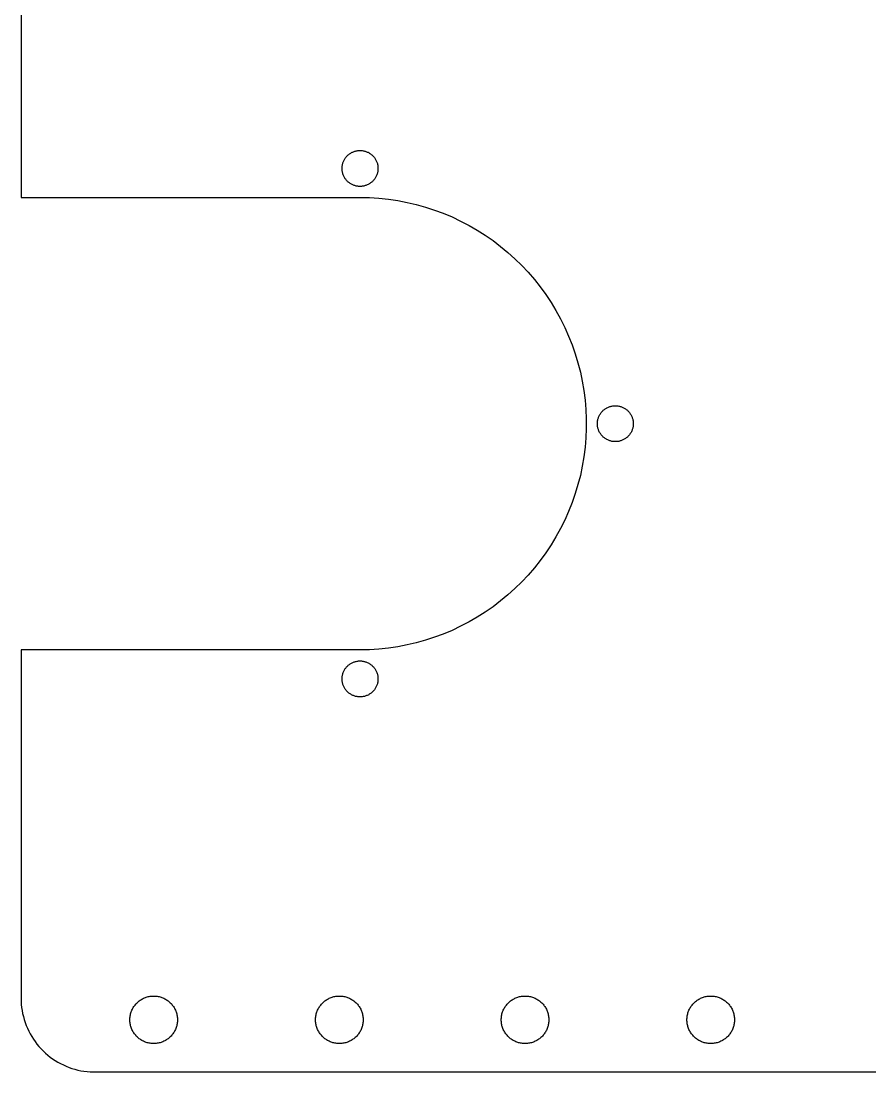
# Model space of a CAD drawing. Header units: metres. Extents: x 1 to 148, y -190 to 190.
# Drawn here: x 1.3 to 74.4, y -190.5 to -99.9 of the extents above; entities that cross this region are included whole.
import ezdxf

# ---------------------------------------------------------------- set-up
doc = ezdxf.new("R2010")
doc.units = ezdxf.units.M

msp = doc.modelspace()

# ---------------------------------------------------------------- linework, layer by layer
for p, q in [((1.26969, 115.12), (1.26969, -115.12)), ((29.4672, -111.446), (29.5172, -111.405)), ((29.5172, -111.405), (29.5687, -111.366)), ((29.5687, -111.366), (29.6222, -111.329)), ((29.6222, -111.329), (29.6769, -111.294)), ((29.6769, -111.294), (29.7331, -111.261)), ((29.7331, -111.261), (29.7908, -111.232)), ((29.7908, -111.232), (29.8493, -111.204)), ((29.8493, -111.204), (29.9094, -111.178)), ((29.9094, -111.178), (29.9703, -111.156)), ((29.9703, -111.156), (30.0319, -111.136)), ((30.0319, -111.136), (30.0943, -111.118)), ((30.0943, -111.118), (30.1575, -111.104)), ((30.1575, -111.104), (30.2214, -111.092)), ((30.2214, -111.092), (30.2857, -111.082)), ((30.2857, -111.082), (30.3501, -111.075)), ((30.3501, -111.075), (30.4148, -111.071)), ((30.4148, -111.071), (30.4799, -111.07)), ((30.4799, -111.07), (30.5446, -111.071)), ((30.5446, -111.071), (30.6094, -111.075)), ((30.6094, -111.075), (30.6741, -111.082)), ((30.6741, -111.082), (30.7384, -111.092)), ((30.7384, -111.092), (30.802, -111.104)), ((30.802, -111.104), (30.8652, -111.118)), ((30.8652, -111.118), (30.928, -111.136)), ((30.928, -111.136), (30.9896, -111.156)), ((30.9896, -111.156), (31.0504, -111.178)), ((31.0504, -111.178), (31.1101, -111.204)), ((31.1101, -111.204), (31.169, -111.232)), ((31.169, -111.232), (31.2264, -111.261)), ((31.2264, -111.261), (31.2826, -111.294)), ((31.2826, -111.294), (31.3376, -111.329)), ((31.3376, -111.329), (31.3907, -111.366)), ((31.3907, -111.366), (31.4427, -111.405)), ((31.4427, -111.405), (31.4927, -111.446)), ((28.9571, -112.33), (28.9707, -112.266)), ((28.9707, -112.266), (28.987, -112.203)), ((28.987, -112.203), (29.0056, -112.141)), ((29.0056, -112.141), (29.0269, -112.08)), ((29.0269, -112.08), (29.0509, -112.019)), ((29.0509, -112.019), (29.0773, -111.96)), ((29.0773, -111.96), (29.1064, -111.902)), ((29.1064, -111.902), (29.1374, -111.845)), ((29.1374, -111.845), (29.1711, -111.789)), ((29.1711, -111.789), (29.2071, -111.735)), ((29.2071, -111.735), (29.2451, -111.683)), ((29.2451, -111.683), (29.2854, -111.632)), ((29.2854, -111.632), (29.3281, -111.583)), ((29.3281, -111.583), (29.3722, -111.535)), ((29.3722, -111.535), (29.4187, -111.49)), ((29.4187, -111.49), (29.4672, -111.446)), ((31.4927, -111.446), (31.5407, -111.49)), ((31.5407, -111.49), (31.5872, -111.535)), ((31.5872, -111.535), (31.6318, -111.583)), ((31.6318, -111.583), (31.674, -111.632)), ((31.674, -111.632), (31.7143, -111.683)), ((31.7143, -111.683), (31.7527, -111.735)), ((31.7527, -111.735), (31.7884, -111.789)), ((31.7884, -111.789), (31.8221, -111.845)), ((31.8221, -111.845), (31.8535, -111.902)), ((31.8535, -111.902), (31.8822, -111.96)), ((31.8822, -111.96), (31.9085, -112.019)), ((31.9085, -112.019), (31.9325, -112.08)), ((31.9325, -112.08), (31.9539, -112.141)), ((31.9539, -112.141), (31.9729, -112.203)), ((31.9729, -112.203), (31.9887, -112.266)), ((31.9887, -112.266), (32.0023, -112.33)), ((28.93, -112.587), (28.9327, -112.523)), ((28.93, -112.652), (28.93, -112.587)), ((28.9327, -112.717), (28.93, -112.652)), ((28.9327, -112.523), (28.9382, -112.458)), ((28.9382, -112.782), (28.9327, -112.717)), ((28.9382, -112.458), (28.9463, -112.394)), ((28.9463, -112.846), (28.9382, -112.782)), ((28.9463, -112.394), (28.9571, -112.33)), ((28.9571, -112.91), (28.9463, -112.846)), ((28.9707, -112.974), (28.9571, -112.91)), ((28.987, -113.037), (28.9707, -112.974)), ((29.0056, -113.099), (28.987, -113.037)), ((29.0269, -113.16), (29.0056, -113.099)), ((29.0509, -113.221), (29.0269, -113.16)), ((29.0773, -113.28), (29.0509, -113.221)), ((31.9085, -113.221), (31.8822, -113.28)), ((31.9325, -113.16), (31.9085, -113.221)), ((31.9539, -113.099), (31.9325, -113.16)), ((31.9729, -113.037), (31.9539, -113.099)), ((31.9887, -112.974), (31.9729, -113.037)), ((32.0023, -112.91), (31.9887, -112.974)), ((32.0023, -112.33), (32.0132, -112.394)), ((32.0132, -112.846), (32.0023, -112.91)), ((32.0132, -112.394), (32.0213, -112.458)), ((32.0213, -112.782), (32.0132, -112.846)), ((32.0213, -112.458), (32.0267, -112.523)), ((32.0267, -112.717), (32.0213, -112.782)), ((32.0267, -112.523), (32.0294, -112.587)), ((32.0294, -112.652), (32.0267, -112.717)), ((32.0294, -112.587), (32.0294, -112.652)), ((29.1064, -113.338), (29.0773, -113.28)), ((29.1374, -113.395), (29.1064, -113.338)), ((29.1711, -113.45), (29.1374, -113.395)), ((29.2071, -113.504), (29.1711, -113.45)), ((29.2451, -113.557), (29.2071, -113.504)), ((29.2854, -113.608), (29.2451, -113.557)), ((29.3281, -113.657), (29.2854, -113.608)), ((29.3722, -113.704), (29.3281, -113.657)), ((29.4187, -113.75), (29.3722, -113.704)), ((29.4672, -113.793), (29.4187, -113.75)), ((29.5172, -113.835), (29.4672, -113.793)), ((29.5687, -113.874), (29.5172, -113.835)), ((29.6222, -113.911), (29.5687, -113.874)), ((29.6769, -113.946), (29.6222, -113.911)), ((29.7331, -113.978), (29.6769, -113.946)), ((29.7908, -114.008), (29.7331, -113.978)), ((29.8493, -114.036), (29.7908, -114.008)), ((29.9094, -114.061), (29.8493, -114.036)), ((29.9703, -114.084), (29.9094, -114.061)), ((30.0319, -114.104), (29.9703, -114.084)), ((30.0943, -114.121), (30.0319, -114.104)), ((30.1575, -114.136), (30.0943, -114.121)), ((30.8652, -114.121), (30.802, -114.136)), ((30.928, -114.104), (30.8652, -114.121)), ((30.9896, -114.084), (30.928, -114.104)), ((31.0504, -114.061), (30.9896, -114.084)), ((31.1101, -114.036), (31.0504, -114.061)), ((31.169, -114.008), (31.1101, -114.036)), ((31.2264, -113.978), (31.169, -114.008)), ((31.2826, -113.946), (31.2264, -113.978)), ((31.3376, -113.911), (31.2826, -113.946)), ((31.3907, -113.874), (31.3376, -113.911)), ((31.4427, -113.835), (31.3907, -113.874)), ((31.4927, -113.793), (31.4427, -113.835)), ((31.5407, -113.75), (31.4927, -113.793)), ((31.5872, -113.704), (31.5407, -113.75)), ((31.6318, -113.657), (31.5872, -113.704)), ((31.674, -113.608), (31.6318, -113.657)), ((31.7143, -113.557), (31.674, -113.608)), ((31.7527, -113.504), (31.7143, -113.557)), ((31.7884, -113.45), (31.7527, -113.504)), ((31.8221, -113.395), (31.7884, -113.45)), ((31.8535, -113.338), (31.8221, -113.395)), ((31.8822, -113.28), (31.8535, -113.338)), ((30.2214, -114.148), (30.1575, -114.136)), ((30.2857, -114.158), (30.2214, -114.148)), ((30.3501, -114.164), (30.2857, -114.158)), ((30.4148, -114.169), (30.3501, -114.164)), ((30.4799, -114.17), (30.4148, -114.169)), ((30.5446, -114.169), (30.4799, -114.17)), ((30.6094, -114.164), (30.5446, -114.169)), ((30.6741, -114.158), (30.6094, -114.164)), ((30.7384, -114.148), (30.6741, -114.158)), ((30.802, -114.136), (30.7384, -114.148)), ((1.26969, -115.12), (30.4799, -115.12)), ((30.4799, -115.12), (31.2965, -115.137)), ((31.2965, -115.137), (32.1116, -115.188)), ((32.1116, -115.188), (32.924, -115.274)), ((32.924, -115.274), (33.7317, -115.393)), ((33.7317, -115.393), (34.5339, -115.546)), ((34.5339, -115.546), (35.3292, -115.732)), ((35.3292, -115.732), (36.116, -115.952)), ((36.116, -115.952), (36.8927, -116.205)), ((36.8927, -116.205), (37.6582, -116.489)), ((37.6582, -116.489), (38.4112, -116.806)), ((38.4112, -116.806), (39.1503, -117.153)), ((39.1503, -117.153), (39.8739, -117.532)), ((39.8739, -117.532), (40.5812, -117.94)), ((40.5812, -117.94), (41.2711, -118.378)), ((41.2711, -118.378), (41.9416, -118.844)), ((41.9416, -118.844), (42.5924, -119.338)), ((42.5924, -119.338), (43.2214, -119.859)), ((43.2214, -119.859), (43.8283, -120.405)), ((43.8283, -120.405), (44.412, -120.976)), ((44.412, -120.976), (44.9713, -121.572)), ((44.9713, -121.572), (45.505, -122.19)), ((45.505, -122.19), (46.0123, -122.83)), ((46.0123, -122.83), (46.4921, -123.491)), ((46.4921, -123.491), (46.944, -124.171)), ((46.944, -124.171), (47.3673, -124.87)), ((47.3673, -124.87), (47.7607, -125.586)), ((47.7607, -125.586), (48.1238, -126.317)), ((48.1238, -126.317), (48.456, -127.063)), ((48.456, -127.063), (48.7567, -127.823)), ((48.7567, -127.823), (49.0253, -128.594)), ((49.0253, -128.594), (49.2613, -129.376)), ((49.2613, -129.376), (49.4644, -130.167)), ((49.4644, -130.167), (49.6346, -130.966)), ((49.6346, -130.966), (49.7706, -131.771)), ((49.7706, -131.771), (49.8729, -132.581)), ((49.8729, -132.581), (49.9411, -133.395)), ((51.9395, -133.167), (52.0007, -133.146)), ((52.0007, -133.146), (52.0631, -133.127)), ((52.0631, -133.127), (52.1259, -133.111)), ((52.1259, -133.111), (52.1895, -133.097)), ((52.1895, -133.097), (52.2534, -133.086)), ((52.2534, -133.086), (52.3177, -133.078)), ((52.3177, -133.078), (52.3825, -133.073)), ((52.3825, -133.073), (52.4472, -133.07)), ((52.4472, -133.07), (52.5123, -133.07)), ((52.5123, -133.07), (52.577, -133.073)), ((52.577, -133.073), (52.6417, -133.078)), ((52.6417, -133.078), (52.7061, -133.086)), ((52.7061, -133.086), (52.7704, -133.097)), ((52.7704, -133.097), (52.8336, -133.111)), ((52.8336, -133.111), (52.8968, -133.127)), ((52.8968, -133.127), (52.9588, -133.146)), ((52.9588, -133.146), (53.02, -133.167)), ((49.9411, -133.395), (49.9756, -134.212)), ((51.0159, -134.11), (51.0387, -134.049)), ((51.0387, -134.049), (51.0639, -133.989)), ((51.0639, -133.989), (51.0915, -133.931)), ((51.0915, -133.931), (51.1217, -133.873)), ((51.1217, -133.873), (51.1539, -133.817)), ((51.1539, -133.817), (51.1887, -133.762)), ((51.1887, -133.762), (51.2259, -133.709)), ((51.2259, -133.709), (51.2651, -133.657)), ((51.2651, -133.657), (51.3066, -133.607)), ((51.3066, -133.607), (51.35, -133.559)), ((51.35, -133.559), (51.3953, -133.512)), ((51.3953, -133.512), (51.4426, -133.468)), ((51.4426, -133.468), (51.4918, -133.426)), ((51.4918, -133.426), (51.5426, -133.385)), ((51.5426, -133.385), (51.5953, -133.347)), ((51.5953, -133.347), (51.6492, -133.311)), ((51.6492, -133.311), (51.705, -133.278)), ((51.705, -133.278), (51.7616, -133.246)), ((51.7616, -133.246), (51.8197, -133.217)), ((51.8197, -133.217), (51.879, -133.191)), ((51.879, -133.191), (51.9395, -133.167)), ((53.02, -133.167), (53.0805, -133.191)), ((53.0805, -133.191), (53.1398, -133.217)), ((53.1398, -133.217), (53.1979, -133.246)), ((53.1979, -133.246), (53.2549, -133.278)), ((53.2549, -133.278), (53.3103, -133.311)), ((53.3103, -133.311), (53.3646, -133.347)), ((53.3646, -133.347), (53.4169, -133.385)), ((53.4169, -133.385), (53.4677, -133.426)), ((53.4677, -133.426), (53.5169, -133.468)), ((53.5169, -133.468), (53.5642, -133.512)), ((53.5642, -133.512), (53.6095, -133.559)), ((53.6095, -133.559), (53.6533, -133.607)), ((53.6533, -133.607), (53.6944, -133.657)), ((53.6944, -133.657), (53.7339, -133.709)), ((53.7339, -133.709), (53.7707, -133.762)), ((53.7707, -133.762), (53.8056, -133.817)), ((53.8056, -133.817), (53.8382, -133.873)), ((53.8382, -133.873), (53.868, -133.931)), ((53.868, -133.931), (53.8959, -133.989)), ((53.8959, -133.989), (53.9211, -134.049)), ((53.9211, -134.049), (53.9436, -134.11)), ((49.9756, -134.212), (49.9756, -135.028)), ((50.9298, -134.62), (50.931, -134.555)), ((50.931, -134.685), (50.9298, -134.62)), ((50.931, -134.555), (50.9353, -134.49)), ((50.9353, -134.75), (50.931, -134.685)), ((50.9353, -134.49), (50.9419, -134.426)), ((50.9419, -134.814), (50.9353, -134.75)), ((50.9419, -134.426), (50.9515, -134.361)), ((50.9515, -134.878), (50.9419, -134.814)), ((50.9515, -134.361), (50.9636, -134.298)), ((50.9636, -134.942), (50.9515, -134.878)), ((50.9636, -134.298), (50.9787, -134.234)), ((50.9787, -135.005), (50.9636, -134.942)), ((50.9787, -134.234), (50.9961, -134.172)), ((50.9961, -134.172), (51.0159, -134.11)), ((53.9436, -134.11), (53.9638, -134.172)), ((53.9638, -134.172), (53.9812, -134.234)), ((53.9812, -134.234), (53.9959, -134.298)), ((53.9959, -134.942), (53.9812, -135.005)), ((53.9959, -134.298), (54.0079, -134.361)), ((54.0079, -134.878), (53.9959, -134.942)), ((54.0079, -134.361), (54.0176, -134.426)), ((54.0176, -134.814), (54.0079, -134.878)), ((54.0176, -134.426), (54.0242, -134.49)), ((54.0242, -134.75), (54.0176, -134.814)), ((54.0242, -134.49), (54.0285, -134.555)), ((54.0285, -134.685), (54.0242, -134.75)), ((54.0285, -134.555), (54.0296, -134.62)), ((54.0296, -134.62), (54.0285, -134.685)), ((49.9411, -135.844), (49.8729, -136.658)), ((49.9756, -135.028), (49.9411, -135.844)), ((50.9961, -135.068), (50.9787, -135.005)), ((51.0159, -135.13), (50.9961, -135.068)), ((51.0387, -135.191), (51.0159, -135.13)), ((51.0639, -135.25), (51.0387, -135.191)), ((51.0915, -135.309), (51.0639, -135.25)), ((51.1217, -135.367), (51.0915, -135.309)), ((51.1539, -135.423), (51.1217, -135.367)), ((51.1887, -135.477), (51.1539, -135.423)), ((51.2259, -135.531), (51.1887, -135.477)), ((51.2651, -135.582), (51.2259, -135.531)), ((51.3066, -135.633), (51.2651, -135.582)), ((51.35, -135.681), (51.3066, -135.633)), ((51.3953, -135.727), (51.35, -135.681)), ((51.4426, -135.772), (51.3953, -135.727)), ((51.4918, -135.814), (51.4426, -135.772)), ((51.5426, -135.854), (51.4918, -135.814)), ((51.5953, -135.892), (51.5426, -135.854)), ((53.4169, -135.854), (53.3646, -135.892)), ((53.4677, -135.814), (53.4169, -135.854)), ((53.5169, -135.772), (53.4677, -135.814)), ((53.5642, -135.727), (53.5169, -135.772)), ((53.6095, -135.681), (53.5642, -135.727)), ((53.6533, -135.633), (53.6095, -135.681)), ((53.6944, -135.582), (53.6533, -135.633)), ((53.7339, -135.531), (53.6944, -135.582)), ((53.7707, -135.477), (53.7339, -135.531)), ((53.8056, -135.423), (53.7707, -135.477)), ((53.8382, -135.367), (53.8056, -135.423)), ((53.868, -135.309), (53.8382, -135.367)), ((53.8959, -135.25), (53.868, -135.309)), ((53.9211, -135.191), (53.8959, -135.25)), ((53.9436, -135.13), (53.9211, -135.191)), ((53.9638, -135.068), (53.9436, -135.13)), ((53.9812, -135.005), (53.9638, -135.068)), ((49.8729, -136.658), (49.7706, -137.468)), ((51.6492, -135.929), (51.5953, -135.892)), ((51.705, -135.962), (51.6492, -135.929)), ((51.7616, -135.993), (51.705, -135.962)), ((51.8197, -136.022), (51.7616, -135.993)), ((51.879, -136.049), (51.8197, -136.022)), ((51.9395, -136.073), (51.879, -136.049)), ((52.0007, -136.094), (51.9395, -136.073)), ((52.0631, -136.113), (52.0007, -136.094)), ((52.1259, -136.129), (52.0631, -136.113)), ((52.1895, -136.142), (52.1259, -136.129)), ((52.2534, -136.153), (52.1895, -136.142)), ((52.3177, -136.161), (52.2534, -136.153)), ((52.3825, -136.167), (52.3177, -136.161)), ((52.4472, -136.17), (52.3825, -136.167)), ((52.5123, -136.17), (52.4472, -136.17)), ((52.577, -136.167), (52.5123, -136.17)), ((52.6417, -136.161), (52.577, -136.167)), ((52.7061, -136.153), (52.6417, -136.161)), ((52.7704, -136.142), (52.7061, -136.153)), ((52.8336, -136.129), (52.7704, -136.142)), ((52.8968, -136.113), (52.8336, -136.129)), ((52.9588, -136.094), (52.8968, -136.113)), ((53.02, -136.073), (52.9588, -136.094)), ((53.0805, -136.049), (53.02, -136.073)), ((53.1398, -136.022), (53.0805, -136.049)), ((53.1979, -135.993), (53.1398, -136.022)), ((53.2549, -135.962), (53.1979, -135.993)), ((53.3103, -135.929), (53.2549, -135.962)), ((53.3646, -135.892), (53.3103, -135.929)), ((49.7706, -137.468), (49.6346, -138.274)), ((49.6346, -138.274), (49.4644, -139.073)), ((49.4644, -139.073), (49.2613, -139.864)), ((49.2613, -139.864), (49.0253, -140.646)), ((49.0253, -140.646), (48.7567, -141.417)), ((48.456, -142.176), (48.1238, -142.923)), ((48.7567, -141.417), (48.456, -142.176)), ((48.1238, -142.923), (47.7607, -143.654)), ((47.7607, -143.654), (47.3673, -144.37)), ((47.3673, -144.37), (46.944, -145.068)), ((46.4921, -145.749), (46.0123, -146.41)), ((46.944, -145.068), (46.4921, -145.749)), ((46.0123, -146.41), (45.505, -147.05)), ((45.505, -147.05), (44.9713, -147.668)), ((44.412, -148.263), (43.8283, -148.835)), ((44.9713, -147.668), (44.412, -148.263)), ((43.2214, -149.381), (42.5924, -149.902)), ((43.8283, -148.835), (43.2214, -149.381)), ((42.5924, -149.902), (41.9416, -150.395)), ((41.2711, -150.862), (40.5812, -151.299)), ((41.9416, -150.395), (41.2711, -150.862)), ((39.1503, -152.086), (38.4112, -152.434)), ((39.8739, -151.708), (39.1503, -152.086)), ((40.5812, -151.299), (39.8739, -151.708)), ((36.8927, -153.035), (36.116, -153.288)), ((37.6582, -152.75), (36.8927, -153.035)), ((38.4112, -152.434), (37.6582, -152.75)), ((32.924, -153.966), (32.1116, -154.051)), ((33.7317, -153.847), (32.924, -153.966)), ((34.5339, -153.694), (33.7317, -153.847)), ((35.3292, -153.507), (34.5339, -153.694)), ((36.116, -153.288), (35.3292, -153.507)), ((30.4799, -154.12), (1.26969, -154.12)), ((1.26969, -154.12), (1.26969, -184.15)), ((31.2965, -154.103), (30.4799, -154.12)), ((32.1116, -154.051), (31.2965, -154.103)), ((29.1374, -155.845), (29.1711, -155.789)), ((29.1711, -155.789), (29.2071, -155.735)), ((29.2071, -155.735), (29.2451, -155.683)), ((29.2451, -155.683), (29.2854, -155.632)), ((29.2854, -155.632), (29.3281, -155.583)), ((29.3281, -155.583), (29.3722, -155.535)), ((29.3722, -155.535), (29.4187, -155.49)), ((29.4187, -155.49), (29.4672, -155.446)), ((29.4672, -155.446), (29.5172, -155.405)), ((29.5172, -155.405), (29.5687, -155.366)), ((29.5687, -155.366), (29.6222, -155.329)), ((29.6222, -155.329), (29.6769, -155.294)), ((29.6769, -155.294), (29.7331, -155.261)), ((29.7331, -155.261), (29.7908, -155.232)), ((29.7908, -155.232), (29.8493, -155.204)), ((29.8493, -155.204), (29.9094, -155.179)), ((29.9094, -155.179), (29.9703, -155.156)), ((29.9703, -155.156), (30.0319, -155.136)), ((30.0319, -155.136), (30.0943, -155.118)), ((30.0943, -155.118), (30.1575, -155.104)), ((30.1575, -155.104), (30.2214, -155.092)), ((30.2214, -155.092), (30.2857, -155.082)), ((30.2857, -155.082), (30.3501, -155.075)), ((30.3501, -155.075), (30.4148, -155.071)), ((30.4148, -155.071), (30.4799, -155.07)), ((30.4799, -155.07), (30.5446, -155.071)), ((30.5446, -155.071), (30.6094, -155.075)), ((30.6094, -155.075), (30.6741, -155.082)), ((30.6741, -155.082), (30.7384, -155.092)), ((30.7384, -155.092), (30.802, -155.104)), ((30.802, -155.104), (30.8652, -155.118)), ((30.8652, -155.118), (30.928, -155.136)), ((30.928, -155.136), (30.9896, -155.156)), ((30.9896, -155.156), (31.0504, -155.179)), ((31.0504, -155.179), (31.1101, -155.204)), ((31.1101, -155.204), (31.169, -155.232)), ((31.169, -155.232), (31.2264, -155.261)), ((31.2264, -155.261), (31.2826, -155.294)), ((31.2826, -155.294), (31.3376, -155.329)), ((31.3376, -155.329), (31.3907, -155.366)), ((31.3907, -155.366), (31.4427, -155.405)), ((31.4427, -155.405), (31.4927, -155.446)), ((31.4927, -155.446), (31.5407, -155.49)), ((31.5407, -155.49), (31.5872, -155.535)), ((31.5872, -155.535), (31.6318, -155.583)), ((31.6318, -155.583), (31.674, -155.632)), ((31.674, -155.632), (31.7143, -155.683)), ((31.7143, -155.683), (31.7527, -155.735)), ((31.7527, -155.735), (31.7884, -155.789)), ((31.7884, -155.789), (31.8221, -155.845)), ((28.93, -156.587), (28.9327, -156.523)), ((28.93, -156.652), (28.93, -156.587)), ((28.9327, -156.717), (28.93, -156.652)), ((28.9327, -156.523), (28.9382, -156.458)), ((28.9382, -156.458), (28.9463, -156.394)), ((28.9463, -156.394), (28.9571, -156.329)), ((28.9571, -156.329), (28.9707, -156.266)), ((28.9707, -156.266), (28.987, -156.203)), ((28.987, -156.203), (29.0056, -156.141)), ((29.0056, -156.141), (29.0269, -156.08)), ((29.0269, -156.08), (29.0509, -156.019)), ((29.0509, -156.019), (29.0773, -155.96)), ((29.0773, -155.96), (29.1064, -155.902)), ((29.1064, -155.902), (29.1374, -155.845)), ((31.8221, -155.845), (31.8535, -155.902)), ((31.8535, -155.902), (31.8822, -155.96)), ((31.8822, -155.96), (31.9085, -156.019)), ((31.9085, -156.019), (31.9325, -156.08)), ((31.9325, -156.08), (31.9539, -156.141)), ((31.9539, -156.141), (31.9729, -156.203)), ((31.9729, -156.203), (31.9887, -156.266)), ((31.9887, -156.266), (32.0023, -156.329)), ((32.0023, -156.329), (32.0132, -156.394)), ((32.0132, -156.394), (32.0213, -156.458)), ((32.0213, -156.458), (32.0267, -156.523)), ((32.0267, -156.523), (32.0294, -156.587)), ((32.0294, -156.652), (32.0267, -156.717)), ((32.0294, -156.587), (32.0294, -156.652)), ((28.9382, -156.782), (28.9327, -156.717)), ((28.9463, -156.846), (28.9382, -156.782)), ((28.9571, -156.91), (28.9463, -156.846)), ((28.9707, -156.974), (28.9571, -156.91)), ((28.987, -157.037), (28.9707, -156.974)), ((29.0056, -157.099), (28.987, -157.037)), ((29.0269, -157.16), (29.0056, -157.099)), ((29.0509, -157.221), (29.0269, -157.16)), ((29.0773, -157.28), (29.0509, -157.221)), ((29.1064, -157.338), (29.0773, -157.28)), ((29.1374, -157.395), (29.1064, -157.338)), ((29.1711, -157.45), (29.1374, -157.395)), ((29.2071, -157.504), (29.1711, -157.45)), ((29.2451, -157.557), (29.2071, -157.504)), ((29.2854, -157.608), (29.2451, -157.557)), ((29.3281, -157.657), (29.2854, -157.608)), ((31.674, -157.608), (31.6318, -157.657)), ((31.7143, -157.557), (31.674, -157.608)), ((31.7527, -157.504), (31.7143, -157.557)), ((31.7884, -157.45), (31.7527, -157.504)), ((31.8221, -157.395), (31.7884, -157.45)), ((31.8535, -157.338), (31.8221, -157.395)), ((31.8822, -157.28), (31.8535, -157.338)), ((31.9085, -157.221), (31.8822, -157.28)), ((31.9325, -157.16), (31.9085, -157.221)), ((31.9539, -157.099), (31.9325, -157.16)), ((31.9729, -157.037), (31.9539, -157.099)), ((31.9887, -156.974), (31.9729, -157.037)), ((32.0023, -156.91), (31.9887, -156.974)), ((32.0132, -156.846), (32.0023, -156.91)), ((32.0213, -156.782), (32.0132, -156.846)), ((32.0267, -156.717), (32.0213, -156.782)), ((29.3722, -157.704), (29.3281, -157.657)), ((29.4187, -157.75), (29.3722, -157.704)), ((29.4672, -157.793), (29.4187, -157.75)), ((29.5172, -157.835), (29.4672, -157.793)), ((29.5687, -157.874), (29.5172, -157.835)), ((29.6222, -157.911), (29.5687, -157.874)), ((29.6769, -157.946), (29.6222, -157.911)), ((29.7331, -157.978), (29.6769, -157.946)), ((29.7908, -158.008), (29.7331, -157.978)), ((29.8493, -158.036), (29.7908, -158.008)), ((29.9094, -158.061), (29.8493, -158.036)), ((29.9703, -158.084), (29.9094, -158.061)), ((30.0319, -158.104), (29.9703, -158.084)), ((30.0943, -158.121), (30.0319, -158.104)), ((30.1575, -158.136), (30.0943, -158.121)), ((30.2214, -158.148), (30.1575, -158.136)), ((30.2857, -158.157), (30.2214, -158.148)), ((30.3501, -158.164), (30.2857, -158.157)), ((30.4148, -158.169), (30.3501, -158.164)), ((30.4799, -158.17), (30.4148, -158.169)), ((30.5446, -158.169), (30.4799, -158.17)), ((30.6094, -158.164), (30.5446, -158.169)), ((30.6741, -158.157), (30.6094, -158.164)), ((30.7384, -158.148), (30.6741, -158.157)), ((30.802, -158.136), (30.7384, -158.148)), ((30.8652, -158.121), (30.802, -158.136)), ((30.928, -158.104), (30.8652, -158.121)), ((30.9896, -158.084), (30.928, -158.104)), ((31.0504, -158.061), (30.9896, -158.084)), ((31.1101, -158.036), (31.0504, -158.061)), ((31.169, -158.008), (31.1101, -158.036)), ((31.2264, -157.978), (31.169, -158.008)), ((31.2826, -157.946), (31.2264, -157.978)), ((31.3376, -157.911), (31.2826, -157.946)), ((31.3907, -157.874), (31.3376, -157.911)), ((31.4427, -157.835), (31.3907, -157.874)), ((31.4927, -157.793), (31.4427, -157.835)), ((31.5407, -157.75), (31.4927, -157.793)), ((31.5872, -157.704), (31.5407, -157.75)), ((31.6318, -157.657), (31.5872, -157.704)), ((1.26969, -184.15), (1.2755, -184.416)), ((1.2755, -184.416), (1.29217, -184.681)), ((1.29217, -184.681), (1.31969, -184.946)), ((11.0412, -184.795), (11.0931, -184.726)), ((11.0931, -184.726), (11.1482, -184.66)), ((11.1482, -184.66), (11.2055, -184.596)), ((11.2055, -184.596), (11.2656, -184.535)), ((11.2656, -184.535), (11.328, -184.476)), ((11.328, -184.476), (11.3931, -184.42)), ((11.3931, -184.42), (11.4605, -184.367)), ((11.4605, -184.367), (11.5299, -184.316)), ((11.5299, -184.316), (11.6012, -184.269)), ((11.6012, -184.269), (11.6749, -184.224)), ((11.6749, -184.224), (11.7501, -184.183)), ((11.7501, -184.183), (11.8268, -184.145)), ((11.8268, -184.145), (11.9055, -184.11)), ((11.9055, -184.11), (11.9853, -184.078)), ((11.9853, -184.078), (12.0663, -184.05)), ((12.0663, -184.05), (12.1485, -184.025)), ((12.1485, -184.025), (12.2318, -184.004)), ((12.2318, -184.004), (12.3155, -183.986)), ((12.3155, -183.986), (12.4004, -183.972)), ((12.4004, -183.972), (12.4857, -183.961)), ((12.4857, -183.961), (12.5709, -183.954)), ((12.5709, -183.954), (12.657, -183.95)), ((12.657, -183.95), (12.7426, -183.95)), ((12.7426, -183.95), (12.8287, -183.954)), ((12.8287, -183.954), (12.9139, -183.961)), ((12.9139, -183.961), (12.9992, -183.972)), ((12.9992, -183.972), (13.0841, -183.986)), ((13.0841, -183.986), (13.1678, -184.004)), ((13.1678, -184.004), (13.2511, -184.025)), ((13.2511, -184.025), (13.3333, -184.05)), ((13.3333, -184.05), (13.4143, -184.078)), ((13.4143, -184.078), (13.4941, -184.11)), ((13.4941, -184.11), (13.5728, -184.145)), ((13.5728, -184.145), (13.6496, -184.183)), ((13.6496, -184.183), (13.7247, -184.224)), ((13.7247, -184.224), (13.7984, -184.269)), ((13.7984, -184.269), (13.8697, -184.316)), ((13.8697, -184.316), (13.9391, -184.367)), ((13.9391, -184.367), (14.0065, -184.42)), ((14.0065, -184.42), (14.0716, -184.476)), ((14.0716, -184.476), (14.134, -184.535)), ((14.134, -184.535), (14.1941, -184.596)), ((14.1941, -184.596), (14.2518, -184.66)), ((14.2518, -184.66), (14.3065, -184.726)), ((14.3065, -184.726), (14.3584, -184.795)), ((27.0414, -184.795), (27.0933, -184.726)), ((27.0933, -184.726), (27.148, -184.66)), ((27.148, -184.66), (27.2053, -184.596)), ((27.2053, -184.596), (27.2654, -184.535)), ((27.2654, -184.535), (27.3282, -184.476)), ((27.3282, -184.476), (27.3929, -184.42)), ((27.3929, -184.42), (27.4603, -184.367)), ((27.4603, -184.367), (27.5297, -184.316)), ((27.5297, -184.316), (27.6014, -184.269)), ((27.6014, -184.269), (27.6747, -184.224)), ((27.6747, -184.224), (27.7499, -184.183)), ((27.7499, -184.183), (27.827, -184.145)), ((27.827, -184.145), (27.9053, -184.11)), ((27.9053, -184.11), (27.9851, -184.078)), ((27.9851, -184.078), (28.0665, -184.05)), ((28.0665, -184.05), (28.1487, -184.025)), ((28.1487, -184.025), (28.2316, -184.004)), ((28.2316, -184.004), (28.3157, -183.986)), ((28.3157, -183.986), (28.4002, -183.972)), ((28.4002, -183.972), (28.4855, -183.961)), ((28.4855, -183.961), (28.5711, -183.954)), ((28.5711, -183.954), (28.6568, -183.95)), ((28.6568, -183.95), (28.7428, -183.95)), ((28.7428, -183.95), (28.8285, -183.954)), ((28.8285, -183.954), (28.9141, -183.961)), ((28.9141, -183.961), (28.9994, -183.972)), ((28.9994, -183.972), (29.0839, -183.986)), ((29.0839, -183.986), (29.168, -184.004)), ((29.168, -184.004), (29.2509, -184.025)), ((29.2509, -184.025), (29.3335, -184.05)), ((29.3335, -184.05), (29.4145, -184.078)), ((29.4145, -184.078), (29.4943, -184.11)), ((29.4943, -184.11), (29.5726, -184.145)), ((29.5726, -184.145), (29.6497, -184.183)), ((29.6497, -184.183), (29.7249, -184.224)), ((29.7249, -184.224), (29.7982, -184.269)), ((29.7982, -184.269), (29.8699, -184.316)), ((29.8699, -184.316), (29.9393, -184.367)), ((29.9393, -184.367), (30.0067, -184.42)), ((30.0067, -184.42), (30.0714, -184.476)), ((30.0714, -184.476), (30.1342, -184.535)), ((30.1342, -184.535), (30.1943, -184.596)), ((30.1943, -184.596), (30.2516, -184.66)), ((30.2516, -184.66), (30.3063, -184.726)), ((30.3063, -184.726), (30.3582, -184.795)), ((43.0412, -184.795), (43.0931, -184.726)), ((43.0931, -184.726), (43.1481, -184.66)), ((43.1481, -184.66), (43.2055, -184.596)), ((43.2055, -184.596), (43.2656, -184.535)), ((43.2656, -184.535), (43.328, -184.476)), ((43.328, -184.476), (43.3931, -184.42)), ((43.3931, -184.42), (43.4605, -184.367)), ((43.4605, -184.367), (43.5299, -184.316)), ((43.5299, -184.316), (43.6012, -184.269)), ((43.6012, -184.269), (43.6749, -184.224)), ((43.6749, -184.224), (43.75, -184.183)), ((43.75, -184.183), (43.8268, -184.145)), ((43.8268, -184.145), (43.9055, -184.11)), ((43.9055, -184.11), (43.9853, -184.078)), ((43.9853, -184.078), (44.0663, -184.05)), ((44.0663, -184.05), (44.1485, -184.025)), ((44.1485, -184.025), (44.2318, -184.004)), ((44.2318, -184.004), (44.3155, -183.986)), ((44.3155, -183.986), (44.4004, -183.972)), ((44.4004, -183.972), (44.4857, -183.961)), ((44.4857, -183.961), (44.5709, -183.954)), ((44.5709, -183.954), (44.657, -183.95)), ((44.657, -183.95), (44.7426, -183.95)), ((44.7426, -183.95), (44.8287, -183.954)), ((44.8287, -183.954), (44.9139, -183.961)), ((44.9139, -183.961), (44.9992, -183.972)), ((44.9992, -183.972), (45.0841, -183.986)), ((45.0841, -183.986), (45.1678, -184.004)), ((45.1678, -184.004), (45.2511, -184.025)), ((45.2511, -184.025), (45.3333, -184.05)), ((45.3333, -184.05), (45.4143, -184.078)), ((45.4143, -184.078), (45.4941, -184.11)), ((45.4941, -184.11), (45.5728, -184.145)), ((45.5728, -184.145), (45.6495, -184.183)), ((45.6495, -184.183), (45.7247, -184.224)), ((45.7247, -184.224), (45.7984, -184.269)), ((45.7984, -184.269), (45.8697, -184.316)), ((45.8697, -184.316), (45.9391, -184.367)), ((45.9391, -184.367), (46.0065, -184.42)), ((46.0065, -184.42), (46.0716, -184.476)), ((46.0716, -184.476), (46.134, -184.535)), ((46.134, -184.535), (46.1941, -184.596)), ((46.1941, -184.596), (46.2518, -184.66)), ((46.2518, -184.66), (46.3065, -184.726)), ((46.3065, -184.726), (46.3584, -184.795)), ((59.0414, -184.795), (59.0933, -184.726)), ((59.0933, -184.726), (59.1479, -184.66)), ((59.1479, -184.66), (59.2053, -184.596)), ((59.2053, -184.596), (59.2654, -184.535)), ((59.2654, -184.535), (59.3282, -184.476)), ((59.3282, -184.476), (59.3933, -184.42)), ((59.3933, -184.42), (59.4603, -184.367)), ((59.4603, -184.367), (59.5297, -184.316)), ((59.5297, -184.316), (59.6014, -184.269)), ((59.6014, -184.269), (59.6747, -184.224)), ((59.6747, -184.224), (59.7502, -184.183)), ((59.7502, -184.183), (59.827, -184.145)), ((59.827, -184.145), (59.9053, -184.11)), ((59.9053, -184.11), (59.9851, -184.078)), ((59.9851, -184.078), (60.0665, -184.05)), ((60.0665, -184.05), (60.1487, -184.025)), ((60.1487, -184.025), (60.2316, -184.004)), ((60.2316, -184.004), (60.3157, -183.986)), ((60.3157, -183.986), (60.4002, -183.972)), ((60.4002, -183.972), (60.4855, -183.961)), ((60.4855, -183.961), (60.5711, -183.954)), ((60.5711, -183.954), (60.6568, -183.95)), ((60.6568, -183.95), (60.7428, -183.95)), ((60.7428, -183.95), (60.8285, -183.954)), ((60.8285, -183.954), (60.9141, -183.961)), ((60.9141, -183.961), (60.9994, -183.972)), ((60.9994, -183.972), (61.0839, -183.986)), ((61.0839, -183.986), (61.168, -184.004)), ((61.168, -184.004), (61.2509, -184.025)), ((61.2509, -184.025), (61.3335, -184.05)), ((61.3335, -184.05), (61.4145, -184.078)), ((61.4145, -184.078), (61.4943, -184.11)), ((61.4943, -184.11), (61.5726, -184.145)), ((61.5726, -184.145), (61.6497, -184.183)), ((61.6497, -184.183), (61.7249, -184.224)), ((61.7249, -184.224), (61.7982, -184.269)), ((61.7982, -184.269), (61.8699, -184.316)), ((61.8699, -184.316), (61.9392, -184.367)), ((61.9392, -184.367), (62.0067, -184.42)), ((62.0067, -184.42), (62.0714, -184.476)), ((62.0714, -184.476), (62.1342, -184.535)), ((62.1342, -184.535), (62.1943, -184.596)), ((62.1943, -184.596), (62.2516, -184.66)), ((62.2516, -184.66), (62.3063, -184.726)), ((62.3063, -184.726), (62.3582, -184.795)), ((1.31969, -184.946), (1.35883, -185.209)), ((1.35883, -185.209), (1.40844, -185.47)), ((1.40844, -185.47), (1.46929, -185.729)), ((10.666, -185.743), (10.6784, -185.658)), ((10.6784, -185.658), (10.6947, -185.574)), ((10.6947, -185.574), (10.7141, -185.49)), ((10.7141, -185.49), (10.7373, -185.407)), ((10.7373, -185.407), (10.7637, -185.326)), ((10.7637, -185.326), (10.7939, -185.245)), ((10.7939, -185.245), (10.8272, -185.166)), ((10.8272, -185.166), (10.8637, -185.088)), ((10.8637, -185.088), (10.9032, -185.012)), ((10.9032, -185.012), (10.9462, -184.938)), ((10.9462, -184.938), (10.9924, -184.865)), ((10.9924, -184.865), (11.0412, -184.795)), ((14.3584, -184.795), (14.4073, -184.865)), ((14.4073, -184.865), (14.4534, -184.938)), ((14.4534, -184.938), (14.4964, -185.012)), ((14.4964, -185.012), (14.5359, -185.088)), ((14.5359, -185.088), (14.5728, -185.166)), ((14.5728, -185.166), (14.6057, -185.245)), ((14.6057, -185.245), (14.6359, -185.326)), ((14.6359, -185.326), (14.6623, -185.407)), ((14.6623, -185.407), (14.6855, -185.49)), ((14.6855, -185.49), (14.7049, -185.574)), ((14.7049, -185.574), (14.7212, -185.658)), ((14.7212, -185.658), (14.7336, -185.743)), ((26.6658, -185.743), (26.6786, -185.658)), ((26.6786, -185.658), (26.6945, -185.574)), ((26.6945, -185.574), (26.7143, -185.49)), ((26.7143, -185.49), (26.7371, -185.407)), ((26.7371, -185.407), (26.7639, -185.326)), ((26.7639, -185.326), (26.7937, -185.245)), ((26.7937, -185.245), (26.827, -185.166)), ((26.827, -185.166), (26.8635, -185.088)), ((26.8635, -185.088), (26.9034, -185.012)), ((26.9034, -185.012), (26.9464, -184.938)), ((26.9464, -184.938), (26.9922, -184.865)), ((26.9922, -184.865), (27.0414, -184.795)), ((30.3582, -184.795), (30.4074, -184.865)), ((30.4074, -184.865), (30.4532, -184.938)), ((30.4532, -184.938), (30.4962, -185.012)), ((30.4962, -185.012), (30.5361, -185.088)), ((30.5361, -185.088), (30.5726, -185.166)), ((30.5726, -185.166), (30.6059, -185.245)), ((30.6059, -185.245), (30.6357, -185.326)), ((30.6357, -185.326), (30.6625, -185.407)), ((30.6625, -185.407), (30.6853, -185.49)), ((30.6853, -185.49), (30.7051, -185.574)), ((30.7051, -185.574), (30.721, -185.658)), ((30.721, -185.658), (30.7338, -185.743)), ((42.666, -185.743), (42.6784, -185.658)), ((42.6784, -185.658), (42.6947, -185.574)), ((42.6947, -185.574), (42.7141, -185.49)), ((42.7141, -185.49), (42.7373, -185.407)), ((42.7373, -185.407), (42.7637, -185.326)), ((42.7637, -185.326), (42.7939, -185.245)), ((42.7939, -185.245), (42.8268, -185.166)), ((42.8268, -185.166), (42.8637, -185.088)), ((42.8637, -185.088), (42.9032, -185.012)), ((42.9032, -185.012), (42.9462, -184.938)), ((42.9462, -184.938), (42.9923, -184.865)), ((42.9923, -184.865), (43.0412, -184.795)), ((46.3584, -184.795), (46.4072, -184.865)), ((46.4072, -184.865), (46.4534, -184.938)), ((46.4534, -184.938), (46.4964, -185.012)), ((46.4964, -185.012), (46.5359, -185.088)), ((46.5359, -185.088), (46.5727, -185.166)), ((46.5727, -185.166), (46.6057, -185.245)), ((46.6057, -185.245), (46.6359, -185.326)), ((46.6359, -185.326), (46.6623, -185.407)), ((46.6623, -185.407), (46.6855, -185.49)), ((46.6855, -185.49), (46.7049, -185.574)), ((46.7049, -185.574), (46.7212, -185.658)), ((46.7212, -185.658), (46.7336, -185.743)), ((58.6658, -185.743), (58.6786, -185.658)), ((58.6786, -185.658), (58.6945, -185.574)), ((58.6945, -185.574), (58.7142, -185.49)), ((58.7142, -185.49), (58.7371, -185.407)), ((58.7371, -185.407), (58.7639, -185.326)), ((58.7639, -185.326), (58.7937, -185.245)), ((58.7937, -185.245), (58.827, -185.166)), ((58.827, -185.166), (58.8635, -185.088)), ((58.8635, -185.088), (58.9034, -185.012)), ((58.9034, -185.012), (58.9464, -184.938)), ((58.9464, -184.938), (58.9921, -184.865)), ((58.9921, -184.865), (59.0414, -184.795)), ((62.3582, -184.795), (62.4074, -184.865)), ((62.4074, -184.865), (62.4532, -184.938)), ((62.4532, -184.938), (62.4962, -185.012)), ((62.4962, -185.012), (62.5361, -185.088)), ((62.5361, -185.088), (62.5725, -185.166)), ((62.5725, -185.166), (62.6059, -185.245)), ((62.6059, -185.245), (62.6357, -185.326)), ((62.6357, -185.326), (62.6625, -185.407)), ((62.6625, -185.407), (62.6853, -185.49)), ((62.6853, -185.49), (62.7051, -185.574)), ((62.7051, -185.574), (62.721, -185.658)), ((62.721, -185.658), (62.7338, -185.743)), ((1.46929, -185.729), (1.54099, -185.985)), ((1.54099, -185.985), (1.62316, -186.238)), ((1.62316, -186.238), (1.71579, -186.487)), ((1.71579, -186.487), (1.81888, -186.732)), ((10.6497, -186), (10.6517, -185.914)), ((10.6517, -186.086), (10.6497, -186)), ((10.6517, -185.914), (10.6571, -185.828)), ((10.6571, -186.171), (10.6517, -186.086)), ((10.6571, -185.828), (10.666, -185.743)), ((10.666, -186.257), (10.6571, -186.171)), ((10.6784, -186.342), (10.666, -186.257)), ((10.6947, -186.426), (10.6784, -186.342)), ((10.7141, -186.51), (10.6947, -186.426)), ((10.7373, -186.592), (10.7141, -186.51)), ((10.7637, -186.674), (10.7373, -186.592)), ((14.6623, -186.592), (14.6359, -186.674)), ((14.6855, -186.51), (14.6623, -186.592)), ((14.7049, -186.426), (14.6855, -186.51)), ((14.7212, -186.342), (14.7049, -186.426)), ((14.7336, -186.257), (14.7212, -186.342)), ((14.7336, -185.743), (14.7425, -185.828)), ((14.7425, -186.171), (14.7336, -186.257)), ((14.7425, -185.828), (14.7479, -185.914)), ((14.7479, -186.086), (14.7425, -186.171)), ((14.7479, -185.914), (14.7499, -186)), ((14.7499, -186), (14.7479, -186.086)), ((26.6499, -186), (26.6515, -185.914)), ((26.6515, -186.086), (26.6499, -186)), ((26.6515, -185.914), (26.6569, -185.828)), ((26.6569, -186.171), (26.6515, -186.086)), ((26.6569, -185.828), (26.6658, -185.743)), ((26.6658, -186.257), (26.6569, -186.171)), ((26.6786, -186.342), (26.6658, -186.257)), ((26.6945, -186.426), (26.6786, -186.342)), ((26.7143, -186.51), (26.6945, -186.426)), ((26.7371, -186.592), (26.7143, -186.51)), ((26.7639, -186.674), (26.7371, -186.592)), ((30.6625, -186.592), (30.6357, -186.674)), ((30.6853, -186.51), (30.6625, -186.592)), ((30.7051, -186.426), (30.6853, -186.51)), ((30.721, -186.342), (30.7051, -186.426)), ((30.7338, -186.257), (30.721, -186.342)), ((30.7338, -185.743), (30.7427, -185.828)), ((30.7427, -186.171), (30.7338, -186.257)), ((30.7427, -185.828), (30.7481, -185.914)), ((30.7481, -186.086), (30.7427, -186.171)), ((30.7481, -185.914), (30.7497, -186)), ((30.7497, -186), (30.7481, -186.086)), ((42.6497, -186), (42.6517, -185.914)), ((42.6517, -186.086), (42.6497, -186)), ((42.6517, -185.914), (42.6571, -185.828)), ((42.6571, -186.171), (42.6517, -186.086)), ((42.6571, -185.828), (42.666, -185.743)), ((42.666, -186.257), (42.6571, -186.171)), ((42.6784, -186.342), (42.666, -186.257)), ((42.6947, -186.426), (42.6784, -186.342)), ((42.7141, -186.51), (42.6947, -186.426)), ((42.7373, -186.592), (42.7141, -186.51)), ((42.7637, -186.674), (42.7373, -186.592)), ((46.6623, -186.592), (46.6359, -186.674)), ((46.6855, -186.51), (46.6623, -186.592)), ((46.7049, -186.426), (46.6855, -186.51)), ((46.7212, -186.342), (46.7049, -186.426)), ((46.7336, -186.257), (46.7212, -186.342)), ((46.7336, -185.743), (46.7425, -185.828)), ((46.7425, -186.171), (46.7336, -186.257)), ((46.7425, -185.828), (46.7479, -185.914)), ((46.7479, -186.086), (46.7425, -186.171)), ((46.7479, -185.914), (46.7499, -186)), ((46.7499, -186), (46.7479, -186.086)), ((58.6499, -186), (58.6515, -185.914)), ((58.6515, -186.086), (58.6499, -186)), ((58.6515, -185.914), (58.6569, -185.828)), ((58.6569, -186.171), (58.6515, -186.086)), ((58.6569, -185.828), (58.6658, -185.743)), ((58.6658, -186.257), (58.6569, -186.171)), ((58.6786, -186.342), (58.6658, -186.257)), ((58.6945, -186.426), (58.6786, -186.342)), ((58.7142, -186.51), (58.6945, -186.426)), ((58.7371, -186.592), (58.7142, -186.51)), ((58.7639, -186.674), (58.7371, -186.592)), ((62.6625, -186.592), (62.6357, -186.674)), ((62.6853, -186.51), (62.6625, -186.592)), ((62.7051, -186.426), (62.6853, -186.51)), ((62.721, -186.342), (62.7051, -186.426)), ((62.7338, -186.257), (62.721, -186.342)), ((62.7338, -185.743), (62.7427, -185.828)), ((62.7427, -186.171), (62.7338, -186.257)), ((62.7427, -185.828), (62.7481, -185.914)), ((62.7481, -186.086), (62.7427, -186.171)), ((62.7481, -185.914), (62.7497, -186)), ((62.7497, -186), (62.7481, -186.086)), ((1.81888, -186.732), (1.93205, -186.973)), ((1.93205, -186.973), (2.0553, -187.209)), ((2.0553, -187.209), (2.18824, -187.439)), ((2.18824, -187.439), (2.33087, -187.664)), ((10.7939, -186.754), (10.7637, -186.674)), ((10.8272, -186.834), (10.7939, -186.754)), ((10.8637, -186.911), (10.8272, -186.834)), ((10.9032, -186.987), (10.8637, -186.911)), ((10.9462, -187.062), (10.9032, -186.987)), ((10.9924, -187.134), (10.9462, -187.062)), ((11.0412, -187.205), (10.9924, -187.134)), ((11.0931, -187.273), (11.0412, -187.205)), ((11.1482, -187.339), (11.0931, -187.273)), ((11.2055, -187.403), (11.1482, -187.339)), ((11.2656, -187.465), (11.2055, -187.403)), ((11.328, -187.523), (11.2656, -187.465)), ((14.134, -187.465), (14.0716, -187.523)), ((14.1941, -187.403), (14.134, -187.465)), ((14.2518, -187.339), (14.1941, -187.403)), ((14.3065, -187.273), (14.2518, -187.339)), ((14.3584, -187.205), (14.3065, -187.273)), ((14.4073, -187.134), (14.3584, -187.205)), ((14.4534, -187.062), (14.4073, -187.134)), ((14.4964, -186.987), (14.4534, -187.062)), ((14.5359, -186.911), (14.4964, -186.987)), ((14.5728, -186.834), (14.5359, -186.911)), ((14.6057, -186.754), (14.5728, -186.834)), ((14.6359, -186.674), (14.6057, -186.754)), ((26.7937, -186.754), (26.7639, -186.674)), ((26.827, -186.834), (26.7937, -186.754)), ((26.8635, -186.911), (26.827, -186.834)), ((26.9034, -186.987), (26.8635, -186.911)), ((26.9464, -187.062), (26.9034, -186.987)), ((26.9922, -187.134), (26.9464, -187.062)), ((27.0414, -187.205), (26.9922, -187.134)), ((27.0933, -187.273), (27.0414, -187.205)), ((27.148, -187.339), (27.0933, -187.273)), ((27.2053, -187.403), (27.148, -187.339)), ((27.2654, -187.465), (27.2053, -187.403)), ((27.3282, -187.523), (27.2654, -187.465)), ((30.1342, -187.465), (30.0714, -187.523)), ((30.1943, -187.403), (30.1342, -187.465)), ((30.2516, -187.339), (30.1943, -187.403)), ((30.3063, -187.273), (30.2516, -187.339)), ((30.3582, -187.205), (30.3063, -187.273)), ((30.4074, -187.134), (30.3582, -187.205)), ((30.4532, -187.062), (30.4074, -187.134)), ((30.4962, -186.987), (30.4532, -187.062)), ((30.5361, -186.911), (30.4962, -186.987)), ((30.5726, -186.834), (30.5361, -186.911)), ((30.6059, -186.754), (30.5726, -186.834)), ((30.6357, -186.674), (30.6059, -186.754)), ((42.7939, -186.754), (42.7637, -186.674)), ((42.8268, -186.834), (42.7939, -186.754)), ((42.8637, -186.911), (42.8268, -186.834)), ((42.9032, -186.987), (42.8637, -186.911)), ((42.9462, -187.062), (42.9032, -186.987)), ((42.9923, -187.134), (42.9462, -187.062)), ((43.0412, -187.205), (42.9923, -187.134)), ((43.0931, -187.273), (43.0412, -187.205)), ((43.1481, -187.339), (43.0931, -187.273)), ((43.2055, -187.403), (43.1481, -187.339)), ((43.2656, -187.465), (43.2055, -187.403)), ((43.328, -187.523), (43.2656, -187.465)), ((46.134, -187.465), (46.0716, -187.523)), ((46.1941, -187.403), (46.134, -187.465)), ((46.2518, -187.339), (46.1941, -187.403)), ((46.3065, -187.273), (46.2518, -187.339)), ((46.3584, -187.205), (46.3065, -187.273)), ((46.4072, -187.134), (46.3584, -187.205)), ((46.4534, -187.062), (46.4072, -187.134)), ((46.4964, -186.987), (46.4534, -187.062)), ((46.5359, -186.911), (46.4964, -186.987)), ((46.5727, -186.834), (46.5359, -186.911)), ((46.6057, -186.754), (46.5727, -186.834)), ((46.6359, -186.674), (46.6057, -186.754)), ((58.7937, -186.754), (58.7639, -186.674)), ((58.827, -186.834), (58.7937, -186.754)), ((58.8635, -186.911), (58.827, -186.834)), ((58.9034, -186.987), (58.8635, -186.911)), ((58.9464, -187.062), (58.9034, -186.987)), ((58.9921, -187.134), (58.9464, -187.062)), ((59.0414, -187.205), (58.9921, -187.134)), ((59.0933, -187.273), (59.0414, -187.205)), ((59.1479, -187.339), (59.0933, -187.273)), ((59.2053, -187.403), (59.1479, -187.339)), ((59.2654, -187.465), (59.2053, -187.403)), ((59.3282, -187.523), (59.2654, -187.465)), ((62.1342, -187.465), (62.0714, -187.523)), ((62.1943, -187.403), (62.1342, -187.465)), ((62.2516, -187.339), (62.1943, -187.403)), ((62.3063, -187.273), (62.2516, -187.339)), ((62.3582, -187.205), (62.3063, -187.273)), ((62.4074, -187.134), (62.3582, -187.205)), ((62.4532, -187.062), (62.4074, -187.134)), ((62.4962, -186.987), (62.4532, -187.062)), ((62.5361, -186.911), (62.4962, -186.987)), ((62.5725, -186.834), (62.5361, -186.911)), ((62.6059, -186.754), (62.5725, -186.834)), ((62.6357, -186.674), (62.6059, -186.754)), ((2.33087, -187.664), (2.48241, -187.882)), ((2.48241, -187.882), (2.64325, -188.094)), ((2.64325, -188.094), (2.81301, -188.299)), ((2.81301, -188.299), (2.9909, -188.497)), ((11.3931, -187.579), (11.328, -187.523)), ((11.4605, -187.633), (11.3931, -187.579)), ((11.5299, -187.683), (11.4605, -187.633)), ((11.6012, -187.731), (11.5299, -187.683)), ((11.6749, -187.775), (11.6012, -187.731)), ((11.7501, -187.816), (11.6749, -187.775)), ((11.8268, -187.855), (11.7501, -187.816)), ((11.9055, -187.89), (11.8268, -187.855)), ((11.9853, -187.921), (11.9055, -187.89)), ((12.0663, -187.949), (11.9853, -187.921)), ((12.1485, -187.974), (12.0663, -187.949)), ((12.2318, -187.996), (12.1485, -187.974)), ((12.3155, -188.013), (12.2318, -187.996)), ((12.4004, -188.028), (12.3155, -188.013)), ((12.4857, -188.039), (12.4004, -188.028)), ((12.5709, -188.046), (12.4857, -188.039)), ((12.657, -188.049), (12.5709, -188.046)), ((12.7426, -188.049), (12.657, -188.049)), ((12.8287, -188.046), (12.7426, -188.049)), ((12.9139, -188.039), (12.8287, -188.046)), ((12.9992, -188.028), (12.9139, -188.039)), ((13.0841, -188.013), (12.9992, -188.028)), ((13.1678, -187.996), (13.0841, -188.013)), ((13.2511, -187.974), (13.1678, -187.996)), ((13.3333, -187.949), (13.2511, -187.974)), ((13.4143, -187.921), (13.3333, -187.949)), ((13.4941, -187.89), (13.4143, -187.921)), ((13.5728, -187.855), (13.4941, -187.89)), ((13.6496, -187.816), (13.5728, -187.855)), ((13.7247, -187.775), (13.6496, -187.816)), ((13.7984, -187.731), (13.7247, -187.775)), ((13.8697, -187.683), (13.7984, -187.731)), ((13.9391, -187.633), (13.8697, -187.683)), ((14.0065, -187.579), (13.9391, -187.633)), ((14.0716, -187.523), (14.0065, -187.579)), ((27.3929, -187.579), (27.3282, -187.523)), ((27.4603, -187.633), (27.3929, -187.579)), ((27.5297, -187.683), (27.4603, -187.633)), ((27.6014, -187.731), (27.5297, -187.683)), ((27.6747, -187.775), (27.6014, -187.731)), ((27.7499, -187.816), (27.6747, -187.775)), ((27.827, -187.855), (27.7499, -187.816)), ((27.9053, -187.89), (27.827, -187.855)), ((27.9851, -187.921), (27.9053, -187.89)), ((28.0665, -187.949), (27.9851, -187.921)), ((28.1487, -187.974), (28.0665, -187.949)), ((28.2316, -187.996), (28.1487, -187.974)), ((28.3157, -188.013), (28.2316, -187.996)), ((28.4002, -188.028), (28.3157, -188.013)), ((28.4855, -188.039), (28.4002, -188.028)), ((28.5711, -188.046), (28.4855, -188.039)), ((28.6568, -188.049), (28.5711, -188.046)), ((28.7428, -188.049), (28.6568, -188.049)), ((28.8285, -188.046), (28.7428, -188.049)), ((28.9141, -188.039), (28.8285, -188.046)), ((28.9994, -188.028), (28.9141, -188.039)), ((29.0839, -188.013), (28.9994, -188.028)), ((29.168, -187.996), (29.0839, -188.013)), ((29.2509, -187.974), (29.168, -187.996)), ((29.3335, -187.949), (29.2509, -187.974)), ((29.4145, -187.921), (29.3335, -187.949)), ((29.4943, -187.89), (29.4145, -187.921)), ((29.5726, -187.855), (29.4943, -187.89)), ((29.6497, -187.816), (29.5726, -187.855)), ((29.7249, -187.775), (29.6497, -187.816)), ((29.7982, -187.731), (29.7249, -187.775)), ((29.8699, -187.683), (29.7982, -187.731)), ((29.9393, -187.633), (29.8699, -187.683)), ((30.0067, -187.579), (29.9393, -187.633)), ((30.0714, -187.523), (30.0067, -187.579)), ((43.3931, -187.579), (43.328, -187.523)), ((43.4605, -187.633), (43.3931, -187.579)), ((43.5299, -187.683), (43.4605, -187.633)), ((43.6012, -187.731), (43.5299, -187.683)), ((43.6749, -187.775), (43.6012, -187.731)), ((43.75, -187.816), (43.6749, -187.775)), ((43.8268, -187.855), (43.75, -187.816)), ((43.9055, -187.89), (43.8268, -187.855)), ((43.9853, -187.921), (43.9055, -187.89)), ((44.0663, -187.949), (43.9853, -187.921)), ((44.1485, -187.974), (44.0663, -187.949)), ((44.2318, -187.996), (44.1485, -187.974)), ((44.3155, -188.013), (44.2318, -187.996)), ((44.4004, -188.028), (44.3155, -188.013)), ((44.4857, -188.039), (44.4004, -188.028)), ((44.5709, -188.046), (44.4857, -188.039)), ((44.657, -188.049), (44.5709, -188.046)), ((44.7426, -188.049), (44.657, -188.049)), ((44.8287, -188.046), (44.7426, -188.049)), ((44.9139, -188.039), (44.8287, -188.046)), ((44.9992, -188.028), (44.9139, -188.039)), ((45.0841, -188.013), (44.9992, -188.028)), ((45.1678, -187.996), (45.0841, -188.013)), ((45.2511, -187.974), (45.1678, -187.996)), ((45.3333, -187.949), (45.2511, -187.974)), ((45.4143, -187.921), (45.3333, -187.949)), ((45.4941, -187.89), (45.4143, -187.921)), ((45.5728, -187.855), (45.4941, -187.89)), ((45.6495, -187.816), (45.5728, -187.855)), ((45.7247, -187.775), (45.6495, -187.816)), ((45.7984, -187.731), (45.7247, -187.775)), ((45.8697, -187.683), (45.7984, -187.731)), ((45.9391, -187.633), (45.8697, -187.683)), ((46.0065, -187.579), (45.9391, -187.633)), ((46.0716, -187.523), (46.0065, -187.579)), ((59.3933, -187.579), (59.3282, -187.523)), ((59.4603, -187.633), (59.3933, -187.579)), ((59.5297, -187.683), (59.4603, -187.633)), ((59.6014, -187.731), (59.5297, -187.683)), ((59.6747, -187.775), (59.6014, -187.731)), ((59.7502, -187.816), (59.6747, -187.775)), ((59.827, -187.855), (59.7502, -187.816)), ((59.9053, -187.89), (59.827, -187.855)), ((59.9851, -187.921), (59.9053, -187.89)), ((60.0665, -187.949), (59.9851, -187.921)), ((60.1487, -187.974), (60.0665, -187.949)), ((60.2316, -187.996), (60.1487, -187.974)), ((60.3157, -188.013), (60.2316, -187.996)), ((60.4002, -188.028), (60.3157, -188.013)), ((60.4855, -188.039), (60.4002, -188.028)), ((60.5711, -188.046), (60.4855, -188.039)), ((60.6568, -188.049), (60.5711, -188.046)), ((60.7428, -188.049), (60.6568, -188.049)), ((60.8285, -188.046), (60.7428, -188.049)), ((60.9141, -188.039), (60.8285, -188.046)), ((60.9994, -188.028), (60.9141, -188.039)), ((61.0839, -188.013), (60.9994, -188.028)), ((61.168, -187.996), (61.0839, -188.013)), ((61.2509, -187.974), (61.168, -187.996)), ((61.3335, -187.949), (61.2509, -187.974)), ((61.4145, -187.921), (61.3335, -187.949)), ((61.4943, -187.89), (61.4145, -187.921)), ((61.5726, -187.855), (61.4943, -187.89)), ((61.6497, -187.816), (61.5726, -187.855)), ((61.7249, -187.775), (61.6497, -187.816)), ((61.7982, -187.731), (61.7249, -187.775)), ((61.8699, -187.683), (61.7982, -187.731)), ((61.9392, -187.633), (61.8699, -187.683)), ((62.0067, -187.579), (61.9392, -187.633)), ((62.0714, -187.523), (62.0067, -187.579)), ((2.9909, -188.497), (3.17694, -188.687)), ((3.17694, -188.687), (3.37072, -188.869)), ((3.37072, -188.869), (3.57226, -189.043)), ((3.57226, -189.043), (3.78078, -189.208)), ((3.78078, -189.208), (3.99588, -189.364)), ((3.99588, -189.364), (4.21718, -189.511)), ((4.21718, -189.511), (4.44469, -189.649)), ((4.44469, -189.649), (4.67801, -189.777)), ((4.67801, -189.777), (4.91598, -189.895)), ((4.91598, -189.895), (5.15899, -190.004)), ((5.15899, -190.004), (5.40626, -190.102)), ((5.40626, -190.102), (5.65741, -190.189)), ((5.65741, -190.189), (5.91204, -190.266)), ((5.91204, -190.266), (6.16978, -190.332)), ((6.16978, -190.332), (6.42984, -190.387)), ((6.42984, -190.387), (6.69223, -190.432)), ((6.69223, -190.432), (6.95616, -190.465)), ((6.95616, -190.465), (7.22126, -190.487)), ((7.22126, -190.487), (7.48675, -190.498)), ((7.48675, -190.498), (85.1498, -190.486))]:
    msp.add_line(p, q)

doc.saveas('drawing.dxf')
